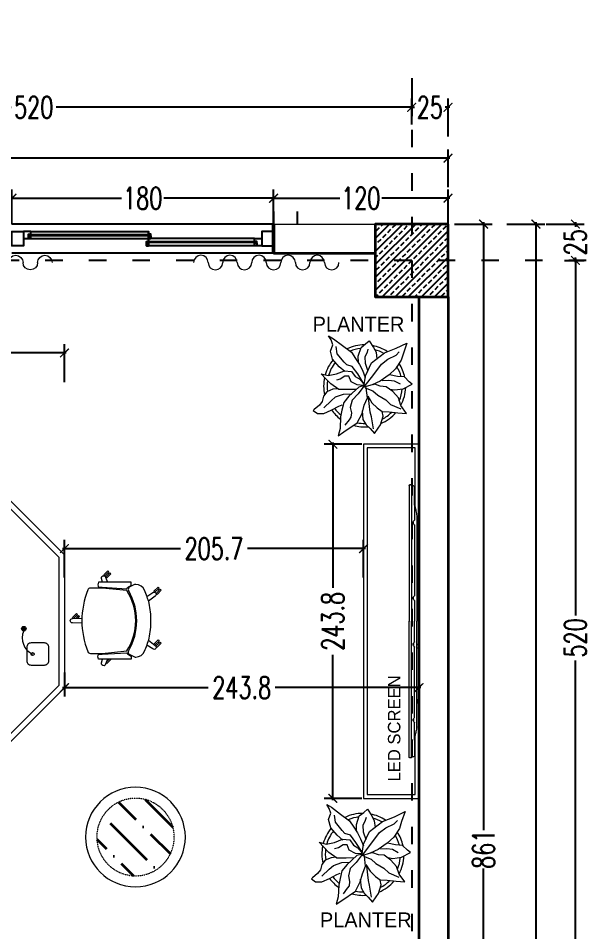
# Model space of a CAD drawing. Header units: centimetres. Extents: x -3207095 to 15275363, y -32656 to 4798027.
# Drawn here: x 693671 to 694064, y 4439271 to 4439900 of the extents above; entities that cross this region are included whole.
import ezdxf

# ---------------------------------------------------------------- set-up
doc = ezdxf.new("R2010")
doc.units = ezdxf.units.CM
for name, pattern in [('ACAD_ISO03W100', [30, 12, -18]), ('DUZ', [500, 500]), ('GESTRICHELT', [0.75, 0.5, -0.25])]:
    doc.linetypes.add(name, pattern=pattern)
doc.layers.get('0').update_dxf_attribs({"color": 1, "linetype": 'DUZ'})
for name, color, linetype in [('AGAC', 116, 'Continuous'), ('DIM', 1, 'DUZ'), ('KOLTAR_F', 145, 'Continuous'), ('PEN', 161, 'Continuous'), ('söve', 26, 'DUZ')]:
    doc.layers.add(name, color=color, linetype=linetype)
for name, color, linetype, lineweight in [('cam', 143, 'Continuous', 20), ('DUV', 220, 'Continuous', 50), ('DUVAR', 7, 'Continuous', 35), ('FE_PERDE', 205, 'Continuous', 15), ('Fix & Furniture', 144, 'Continuous', 13), ('Fix. Furniture', 144, 'Continuous', 9), ('gor25', 142, 'Continuous', 25), ('iç duvar', 7, 'Continuous', 50), ('KOLON_F', 3, 'Continuous', 35), ('Text & Arrow', 11, 'Continuous', 13), ('Wall', 7, 'Continuous', 35)]:
    doc.layers.add(name, color=color, linetype=linetype, lineweight=lineweight)
doc.styles.add('ATT', font='romans.shx')
doc.styles.add('DIM', font='ROMANSTW.SHX', dxfattribs={"width": 0.7})
doc.dimstyles.new('1_100', dxfattribs={"dimtxt": 15, "dimasz": 6, "dimexe": 6, "dimexo": 0, "dimgap": 2, "dimtad": 0, "dimdec": 1, "dimzin": 11, "dimdsep": 46, "dimtxsty": 'DIM', "dimblk": 'ARCHTICK', "dimcen": 3, "dimdle": 1.25, "dimclrt": 2, "dimadec": 0, "dimazin": 0, "dimtfac": 1.25, "dimtdec": 1, "dimtix": 1, "dimtofl": 0, "dimtmove": 1, "dimatfit": 3, "dimldrblk": 'ARCHTICK', "dimfxl": 20, "dimfxlon": 1, "dimtolj": 1, "dimtzin": 0, "dimarcsym": 0})

# ---------------------------------------------------------------- blocks, each defined once
blk = doc.blocks.new('GEN_BLOCK00601')
at = {"linetype": 'Continuous', "ltscale": 50}
for centre, start, end in [((50, 50), 0, 180), ((250, 50), 0, 180), ((450, 50), 0, 180), ((650, 50), 0, 180), ((850, 50), 0, 180), ((150, 50), 180, 0), ((350, 50), 180, 0), ((550, 50), 180, 0), ((750, 50), 180, 0), ((950, 50), 180, 0)]:
    blk.add_arc(centre, 50, start, end, dxfattribs=at)
for tag in ['Sfb', 'FLOOR']:
    blk.add_attdef(tag, (0, 0), '', height=1)
blk = doc.blocks.new('_ArchTick')
at = {"color": 0, "linetype": 'ByBlock', "const_width": 0.15}
blk.add_lwpolyline([(-0.5, -0.5), (0.5, 0.5)], dxfattribs=at)
blk = doc.blocks.new('*D4778')
at = {"layer": 'Defpoints', "color": 0, "linetype": 'Continuous', "lineweight": 5, "transparency": 16777216}
for p in [(693846.93, 4439776.56), (693666.93, 4439758.74), (693846.93, 4439758.74)]:
    blk.add_point(p, dxfattribs=at)
at = {"layer": 'DIM', "color": 0, "linetype": 'Continuous', "lineweight": -2, "transparency": 16777216}
for p, q in [((693666.93, 4439758.74), (693666.93, 4439782.56)), ((693846.93, 4439758.74), (693846.93, 4439782.56)), ((693665.68, 4439776.56), (693742.43, 4439776.56)), ((693848.18, 4439776.56), (693771.43, 4439776.56))]:
    blk.add_line(p, q, dxfattribs=at)
at = {"layer": 'DIM', "color": 0, "linetype": 'Continuous', "lineweight": -2, "transparency": 16777216, "xscale": 6, "yscale": 6, "zscale": 6, "rotation": 180}
blk.add_blockref('_ArchTick', (693666.93, 4439776.56), dxfattribs=at)
at = {"layer": 'DIM', "color": 0, "linetype": 'Continuous', "lineweight": -2, "transparency": 16777216, "xscale": 6, "yscale": 6, "zscale": 6}
blk.add_blockref('_ArchTick', (693846.93, 4439776.56), dxfattribs=at)
at = {"layer": 'DIM', "color": 2, "linetype": 'Continuous', "lineweight": 5, "transparency": 16777216, "insert": (693756.93, 4439776.56), "char_height": 15, "attachment_point": 5, "style": 'DIM'}
blk.add_mtext('\\A1;180', dxfattribs=at)
blk = doc.blocks.new('*D4779')
at = {"layer": 'Defpoints', "color": 0, "linetype": 'Continuous', "lineweight": 5, "transparency": 16777216}
for p in [(693966.93, 4439776.56), (693846.93, 4439758.74), (693966.93, 4439758.74)]:
    blk.add_point(p, dxfattribs=at)
at = {"layer": 'DIM', "color": 0, "linetype": 'Continuous', "lineweight": -2, "transparency": 16777216}
for p, q in [((693846.93, 4439758.74), (693846.93, 4439782.56)), ((693966.93, 4439758.74), (693966.93, 4439782.56)), ((693845.68, 4439776.56), (693892.43, 4439776.56)), ((693968.18, 4439776.56), (693921.43, 4439776.56))]:
    blk.add_line(p, q, dxfattribs=at)
at = {"layer": 'DIM', "color": 0, "linetype": 'Continuous', "lineweight": -2, "transparency": 16777216, "xscale": 6, "yscale": 6, "zscale": 6, "rotation": 180}
blk.add_blockref('_ArchTick', (693846.93, 4439776.56), dxfattribs=at)
at = {"layer": 'DIM', "color": 0, "linetype": 'Continuous', "lineweight": -2, "transparency": 16777216, "xscale": 6, "yscale": 6, "zscale": 6}
blk.add_blockref('_ArchTick', (693966.93, 4439776.56), dxfattribs=at)
at = {"layer": 'DIM', "color": 2, "linetype": 'Continuous', "lineweight": 5, "transparency": 16777216, "insert": (693906.93, 4439776.56), "char_height": 15, "attachment_point": 5, "style": 'DIM'}
blk.add_mtext('\\A1;120', dxfattribs=at)
blk = doc.blocks.new('*D4788')
at = {"layer": 'Defpoints', "color": 0, "linetype": 'Continuous', "lineweight": 5, "transparency": 16777216}
for p in [(693941.93, 4439900.46), (693941.93, 4439839.14), (693421.93, 4439827.32)]:
    blk.add_point(p, dxfattribs=at)
at = {"layer": 'DIM', "color": 0, "linetype": 'Continuous', "lineweight": -2, "transparency": 16777216}
for p, q in [((693941.93, 4439859.14), (693941.93, 4439833.14)), ((693421.93, 4439827.32), (693421.93, 4439845.14)), ((693420.68, 4439839.14), (693666.43, 4439839.14)), ((693943.18, 4439839.14), (693697.43, 4439839.14))]:
    blk.add_line(p, q, dxfattribs=at)
at = {"layer": 'DIM', "color": 0, "linetype": 'Continuous', "lineweight": -2, "transparency": 16777216, "xscale": 6, "yscale": 6, "zscale": 6, "rotation": 180}
blk.add_blockref('_ArchTick', (693421.93, 4439839.14), dxfattribs=at)
at = {"layer": 'DIM', "color": 0, "linetype": 'Continuous', "lineweight": -2, "transparency": 16777216, "xscale": 6, "yscale": 6, "zscale": 6}
blk.add_blockref('_ArchTick', (693941.93, 4439839.14), dxfattribs=at)
at = {"layer": 'DIM', "color": 2, "linetype": 'Continuous', "lineweight": 5, "transparency": 16777216, "insert": (693681.93, 4439839.14), "char_height": 15, "attachment_point": 5, "style": 'DIM'}
blk.add_mtext('\\A1;520', dxfattribs=at)
blk = doc.blocks.new('*D4790')
at = {"layer": 'Defpoints', "color": 0, "linetype": 'Continuous', "lineweight": 5, "transparency": 16777216}
for p in [(693966.93, 4439839.14), (693941.93, 4439827.32), (693966.93, 4439782.56)]:
    blk.add_point(p, dxfattribs=at)
at = {"layer": 'DIM', "color": 0, "linetype": 'Continuous', "lineweight": -2, "transparency": 16777216}
for p, q in [((693941.93, 4439827.32), (693941.93, 4439845.14)), ((693966.93, 4439819.14), (693966.93, 4439845.14)), ((693940.68, 4439839.14), (693943.93, 4439839.14)), ((693968.18, 4439839.14), (693964.93, 4439839.14))]:
    blk.add_line(p, q, dxfattribs=at)
at = {"layer": 'DIM', "color": 0, "linetype": 'Continuous', "lineweight": -2, "transparency": 16777216, "xscale": 6, "yscale": 6, "zscale": 6, "rotation": 180}
blk.add_blockref('_ArchTick', (693941.93, 4439839.14), dxfattribs=at)
at = {"layer": 'DIM', "color": 0, "linetype": 'Continuous', "lineweight": -2, "transparency": 16777216, "xscale": 6, "yscale": 6, "zscale": 6}
blk.add_blockref('_ArchTick', (693966.93, 4439839.14), dxfattribs=at)
at = {"layer": 'DIM', "color": 2, "linetype": 'Continuous', "lineweight": 5, "transparency": 16777216, "insert": (693954.43, 4439839.14), "char_height": 15, "attachment_point": 5, "style": 'DIM'}
blk.add_mtext('\\A1;25', dxfattribs=at)
blk = doc.blocks.new('*D4791')
at = {"layer": 'Defpoints', "color": 0, "linetype": 'Continuous', "lineweight": 5, "transparency": 16777216}
for p in [(690216.93, 4439804.16), (690216.93, 4439782.56), (693966.93, 4439782.56)]:
    blk.add_point(p, dxfattribs=at)
at = {"layer": 'DIM', "color": 0, "linetype": 'Continuous', "lineweight": -2, "transparency": 16777216}
for p, q in [((690216.93, 4439784.16), (690216.93, 4439810.16)), ((693966.93, 4439784.16), (693966.93, 4439810.16)), ((690215.68, 4439804.16), (692071.43, 4439804.16)), ((693968.18, 4439804.16), (692112.43, 4439804.16))]:
    blk.add_line(p, q, dxfattribs=at)
at = {"layer": 'DIM', "color": 0, "linetype": 'Continuous', "lineweight": -2, "transparency": 16777216, "xscale": 6, "yscale": 6, "zscale": 6, "rotation": 180}
blk.add_blockref('_ArchTick', (690216.93, 4439804.16), dxfattribs=at)
at = {"layer": 'DIM', "color": 0, "linetype": 'Continuous', "lineweight": -2, "transparency": 16777216, "xscale": 6, "yscale": 6, "zscale": 6}
blk.add_blockref('_ArchTick', (693966.93, 4439804.16), dxfattribs=at)
at = {"layer": 'DIM', "color": 2, "linetype": 'Continuous', "lineweight": 5, "transparency": 16777216, "insert": (692091.93, 4439804.16), "char_height": 15, "attachment_point": 5, "style": 'DIM'}
blk.add_mtext('\\A1;3750', dxfattribs=at)
blk = doc.blocks.new('*D4856')
at = {"layer": 'Defpoints', "color": 0, "linetype": 'Continuous', "lineweight": 5, "transparency": 16777216}
for p in [(693966.93, 4439758.74), (693991.38, 4439758.74), (693966.93, 4438897.76)]:
    blk.add_point(p, dxfattribs=at)
at = {"layer": 'DIM', "color": 0, "linetype": 'Continuous', "lineweight": -2, "transparency": 16777216}
for p, q in [((693971.38, 4439758.74), (693997.38, 4439758.74)), ((693991.38, 4439759.99), (693991.38, 4439341.5)), ((693991.38, 4438896.51), (693991.38, 4439315)), ((693971.38, 4438897.76), (693997.38, 4438897.76))]:
    blk.add_line(p, q, dxfattribs=at)
at = {"layer": 'DIM', "color": 0, "linetype": 'Continuous', "lineweight": -2, "transparency": 16777216, "xscale": 6, "yscale": 6, "zscale": 6}
for p, rotation in [((693991.38, 4439758.74), 90), ((693991.38, 4438897.76), 270)]:
    blk.add_blockref('_ArchTick', p, dxfattribs=dict(at, rotation=rotation))
at = {"layer": 'DIM', "color": 2, "linetype": 'Continuous', "lineweight": 5, "transparency": 16777216, "insert": (693991.38, 4439328.25), "char_height": 15, "attachment_point": 5, "rotation": 90, "style": 'DIM'}
blk.add_mtext('\\A1;861', dxfattribs=at)
blk = doc.blocks.new('*D4857')
at = {"layer": 'Defpoints', "color": 0, "linetype": 'Continuous', "lineweight": 5, "transparency": 16777216}
for p in [(694046.95, 4439733.74), (694046.95, 4439213.74), (694054.55, 4439213.74)]:
    blk.add_point(p, dxfattribs=at)
at = {"layer": 'DIM', "color": 0, "linetype": 'Continuous', "lineweight": -2, "transparency": 16777216}
for p, q in [((694046.95, 4439733.74), (694060.55, 4439733.74)), ((694054.55, 4439734.99), (694054.55, 4439489.24)), ((694054.55, 4439212.49), (694054.55, 4439458.24)), ((694046.95, 4439213.74), (694060.55, 4439213.74))]:
    blk.add_line(p, q, dxfattribs=at)
at = {"layer": 'DIM', "color": 0, "linetype": 'Continuous', "lineweight": -2, "transparency": 16777216, "xscale": 6, "yscale": 6, "zscale": 6}
for p, rotation in [((694054.55, 4439733.74), 90), ((694054.55, 4439213.74), 270)]:
    blk.add_blockref('_ArchTick', p, dxfattribs=dict(at, rotation=rotation))
at = {"layer": 'DIM', "color": 2, "linetype": 'Continuous', "lineweight": 5, "transparency": 16777216, "insert": (694054.55, 4439473.74), "char_height": 15, "attachment_point": 5, "rotation": 90, "style": 'DIM'}
blk.add_mtext('\\A1;520', dxfattribs=at)
blk = doc.blocks.new('*D4731')
at = {"layer": 'Defpoints', "color": 0, "linetype": 'Continuous', "lineweight": 5, "transparency": 16777216}
for p in [(693997.38, 4439758.74), (694054.55, 4439758.74), (694046.95, 4439733.74)]:
    blk.add_point(p, dxfattribs=at)
at = {"layer": 'DIM', "color": 0, "linetype": 'Continuous', "lineweight": -2, "transparency": 16777216}
for p, q in [((694034.55, 4439758.74), (694060.55, 4439758.74)), ((694054.55, 4439759.99), (694054.55, 4439756.74)), ((694046.95, 4439733.74), (694060.55, 4439733.74)), ((694054.55, 4439732.49), (694054.55, 4439735.74))]:
    blk.add_line(p, q, dxfattribs=at)
at = {"layer": 'DIM', "color": 0, "linetype": 'Continuous', "lineweight": -2, "transparency": 16777216, "xscale": 6, "yscale": 6, "zscale": 6}
for p, rotation in [((694054.55, 4439758.74), 90), ((694054.55, 4439733.74), 270)]:
    blk.add_blockref('_ArchTick', p, dxfattribs=dict(at, rotation=rotation))
at = {"layer": 'DIM', "color": 2, "linetype": 'Continuous', "lineweight": 5, "transparency": 16777216, "insert": (694054.55, 4439746.24), "char_height": 15, "attachment_point": 5, "rotation": 90, "style": 'DIM'}
blk.add_mtext('\\A1;25', dxfattribs=at)
blk = doc.blocks.new('*D4737')
at = {"layer": 'Defpoints', "color": 0, "linetype": 'Continuous', "lineweight": 5, "transparency": 16777216}
for p in [(693997.56, 4439758.74), (694027.41, 4439758.74), (693997.56, 4436818.74)]:
    blk.add_point(p, dxfattribs=at)
at = {"layer": 'DIM', "color": 0, "linetype": 'Continuous', "lineweight": -2, "transparency": 16777216}
for p, q in [((694007.41, 4439758.74), (694033.41, 4439758.74)), ((694027.41, 4439759.99), (694027.41, 4438309.24)), ((694027.41, 4436817.49), (694027.41, 4438268.24)), ((694007.41, 4436818.74), (694033.41, 4436818.74))]:
    blk.add_line(p, q, dxfattribs=at)
at = {"layer": 'DIM', "color": 0, "linetype": 'Continuous', "lineweight": -2, "transparency": 16777216, "xscale": 6, "yscale": 6, "zscale": 6}
for p, rotation in [((694027.41, 4439758.74), 90), ((694027.41, 4436818.74), 270)]:
    blk.add_blockref('_ArchTick', p, dxfattribs=dict(at, rotation=rotation))
at = {"layer": 'DIM', "color": 2, "linetype": 'Continuous', "lineweight": 5, "transparency": 16777216, "insert": (694027.41, 4438288.74), "char_height": 15, "attachment_point": 5, "rotation": 90, "style": 'DIM'}
blk.add_mtext('\\A1;2940', dxfattribs=at)
blk = doc.blocks.new('Office CHair')
for p, q in [((7.47, 3.75), (7.74, 3.47)), ((-4.15, -4.72), (-3.87, -4.99)), ((19.29, -4.93), (19.36, -4.99)), ((0.31, -18.33), (0.59, -18.6)), ((14.64, -18.32), (14.92, -18.6))]:
    blk.add_line(p, q)
for points in [[(9.53, 2.3), (9.45, 4.86, 1), (8.27, 4.86), (8.18, 2.3, -0.488714)], [(-1.57, -3.3), (-2.57, -3.01, 1), (-2.93, -4.13), (-1.57, -4.62, -0.488714)], [(19.29, -4.62), (20.65, -4.13, 1), (20.28, -3.01), (19.29, -3.3, -0.488714)], [(2.26, -15.31), (1.21, -16.87, 1), (2.16, -17.56), (3.57, -15.75, -0.488714)], [(14.14, -15.75), (15.55, -17.56, 1), (16.51, -16.87), (15.46, -15.31, -0.488714)]]:
    blk.add_lwpolyline(points, format="xyb")
for points in [[(8.26, 4.63), (8.02, 4.86), (6.91, 3.75)], [(6.91, 3.75), (7.19, 3.47), (8.26, 4.54)], [(7.74, 2.91), (7.47, 3.19), (8.24, 3.96)], [(8.22, 3.39), (7.74, 2.91)], [(19.29, -5.06), (19.98, -4.38)], [(20.3, -4.26), (20.47, -4.44), (19.36, -5.55)], [(19.36, -5.55), (19.29, -5.48)]]:
    blk.add_lwpolyline(points)
for points in [[(0.68, -9.88), (0, -3.21), (0, 0, -0.30894), (0.5, 0.73, -0.188301), (17.22, 0.73, -0.30894), (17.72, 0), (17.72, -3.21), (17.03, -9.88, -0.291999)], [(-1.57, -11.08), (-1.57, -4), (-1.57, -2.22, -0.285714), (-0.2, -2.22), (-0.2, -3.21), (0.18, -9.85, 0.220172), (-0.32, -10.27), (-0.71, -11.08)], [(19.29, -11.08), (19.29, -4), (19.29, -2.22, 0.285714), (17.91, -2.22), (17.91, -3.21), (17.53, -9.85, -0.220172), (18.04, -10.27), (18.42, -11.08)], [(-0.93, -11.96), (-0.32, -10.67, -0.398658), (0.68, -10.27, 0.131636), (8.86, -12.46, 0.131636), (17.03, -10.27, -0.398658), (18.04, -10.67), (18.65, -11.96, -0.121111), (18.73, -12.33, -0.297131), (17.11, -14.63, -0.043299), (13.58, -15.91, -0.055781), (8.86, -16.4, -0.055781), (4.13, -15.91, -0.043299), (0.61, -14.63, -0.297131), (-1.01, -12.33, -0.121111)]]:
    blk.add_lwpolyline(points, format="xyb", close=True)
for points in [[(-4.7, -4.72), (-4.43, -4.99), (-3.31, -3.88), (-3.59, -3.6)], [(-3.87, -5.55), (-4.15, -5.27), (-3.03, -4.16), (-2.76, -4.44)], [(-0.24, -18.33), (0.04, -18.6), (1.15, -17.49), (0.87, -17.21)], [(14.08, -18.32), (14.36, -18.6), (15.47, -17.49), (15.19, -17.21)], [(0.59, -19.16), (0.31, -18.88), (1.43, -17.77), (1.71, -18.05)], [(14.92, -19.16), (14.64, -18.88), (15.75, -17.76), (16.03, -18.04)]]:
    blk.add_lwpolyline(points, close=True)
blk = doc.blocks.new('rtjhrtjrfj')
at = {"layer": 'Fix. Furniture'}
h = blk.add_hatch(color=256, dxfattribs=at)
edge = h.paths.add_edge_path()
edge.add_arc((4243.48, 2296.97), 0.616, 0, 360)
blk.add_lwpolyline([(4234.8, 2290.21), (4238.4, 2290.21, 0.414214), (4239.6, 2291.41), (4239.6, 2295.01, 0.414214), (4238.4, 2296.21), (4234.8, 2296.21, 0.414214), (4233.6, 2295.01), (4233.6, 2291.41, 0.414214)], format="xyb", close=True, dxfattribs=at)
for centre, radius in [((4243.48, 2296.97), 0.616), ((4236.57, 2294.6), 0.404)]:
    blk.add_circle(centre, radius, dxfattribs=at)
blk.add_arc((4240.96, 2292.57), 4.84, 66.8722, 155.2274, dxfattribs=at)
blk = doc.blocks.new('drhdfhjfgj')
at = {"layer": 'Fix. Furniture'}
for p, q in [((3969.53, 1919.36), (3969.53, 1918.81)), ((3974.08, 1919.57), (3969.74, 1919.57)), ((3974.08, 1919.57), (3978.78, 1919.57)), ((3977.68, 1920.19), (4006.27, 1920.19)), ((3979.82, 1919.32), (3979.19, 1919.32)), ((3979.5, 1919.23), (3979.42, 1919.23)), ((3979.5, 1919.23), (3979.58, 1919.23)), ((3980.22, 1919.57), (3999.27, 1919.57)), ((3995.93, 1920.57), (3985.96, 1920.57)), ((3995.83, 1920.65), (3995.83, 1920.65)), ((3995.85, 1920.57), (3995.83, 1920.65)), ((3998.89, 1920.57), (3995.93, 1920.57)), ((3999.11, 1920.19), (3999.11, 1920.29)), ((4000.3, 1919.32), (3999.67, 1919.32)), ((3999.99, 1919.23), (3999.91, 1919.23)), ((4000.17, 1920.75), (3999.93, 1920.34)), ((3999.93, 1920.34), (3999.93, 1920.19)), ((3999.99, 1919.23), (4000.07, 1919.23)), ((4006.27, 1920.8), (4000.3, 1920.8)), ((4000.71, 1919.57), (4006.27, 1919.57)), ((4006.27, 1920.8), (4012.24, 1920.8)), ((4034.86, 1920.19), (4006.27, 1920.19)), ((4011.83, 1919.57), (4006.27, 1919.57)), ((4012.23, 1919.32), (4012.86, 1919.32)), ((4012.37, 1920.75), (4012.61, 1920.34)), ((4012.55, 1919.23), (4012.47, 1919.23)), ((4012.55, 1919.23), (4012.63, 1919.23)), ((4012.61, 1920.34), (4012.61, 1920.19)), ((4032.31, 1919.57), (4013.27, 1919.57)), ((4013.42, 1920.19), (4013.42, 1920.29)), ((4013.64, 1920.57), (4016.6, 1920.57)), ((4016.6, 1920.57), (4026.57, 1920.57)), ((4016.68, 1920.57), (4016.71, 1920.65)), ((4016.71, 1920.65), (4016.71, 1920.65)), ((4032.72, 1919.32), (4033.35, 1919.32)), ((4033.04, 1919.23), (4032.95, 1919.23)), ((4033.04, 1919.23), (4033.12, 1919.23)), ((4038.46, 1919.57), (4033.76, 1919.57)), ((4038.46, 1919.57), (4042.79, 1919.57)), ((4043, 1919.36), (4043, 1918.81)), ((3969.53, 1918.81), (3969.27, 1918.81)), ((3969.27, 1918.81), (3969.27, 1918.32)), ((3969.48, 1918.11), (4006.3, 1918.11)), ((3969.53, 1918.81), (4006.27, 1918.81)), ((4043.06, 1918.11), (4006.24, 1918.11)), ((4043, 1918.81), (4006.27, 1918.81)), ((4043, 1918.81), (4043.27, 1918.81)), ((4043.27, 1918.81), (4043.27, 1918.32))]:
    blk.add_line(p, q, dxfattribs=at)
for centre, radius, start, end in [((3969.74, 1919.36), 0.211, 90, 180), ((3973.7, 1926.44), 6.89, 273.133, 283.1533), ((3996.89, 1827.22), 95.01, 102.4805, 103.1533), ((3978.6, 1909.85), 10.38, 95.1102, 102.4805), ((3978.76, 1919.22), 0.349, 61.654, 87.3071), ((3978.54, 1918.81), 0.818, 42.0514, 61.654), ((3979.42, 1919.6), 0.367, 222.0514, 270), ((3979.58, 1919.6), 0.367, 270, 317.9486), ((3980.46, 1918.81), 0.818, 118.346, 137.9486), ((3980.24, 1919.22), 0.349, 92.6929, 118.346), ((3985.96, 1915.34), 5.23, 90, 111.9006), ((3998.83, 1920.29), 0.286, 0.1744, 76.175), ((3999.25, 1919.22), 0.349, 61.654, 87.3071), ((3999.03, 1918.81), 0.818, 42.0514, 61.654), ((3999.91, 1919.6), 0.367, 222.0514, 270), ((4000.07, 1919.6), 0.367, 270, 317.9486), ((4000.3, 1920.62), 0.179, 90, 135.3917), ((4000.95, 1918.81), 0.818, 118.346, 137.9486), ((4000.73, 1919.22), 0.349, 92.6929, 118.346), ((4011.81, 1919.22), 0.349, 61.654, 87.3071), ((4011.59, 1918.81), 0.818, 42.0514, 61.654), ((4012.47, 1919.6), 0.367, 222.0514, 270), ((4012.24, 1920.62), 0.179, 44.6083, 90), ((4012.63, 1919.6), 0.367, 270, 317.9486), ((4013.51, 1918.81), 0.818, 118.346, 137.9486), ((4013.29, 1919.22), 0.349, 92.6929, 118.346), ((4013.71, 1920.29), 0.286, 103.825, 179.8256), ((4026.57, 1915.34), 5.23, 68.0994, 90), ((4032.3, 1919.22), 0.349, 61.654, 87.3071), ((4032.07, 1918.81), 0.818, 42.0514, 61.654), ((4032.95, 1919.6), 0.367, 222.0514, 270), ((4033.12, 1919.6), 0.367, 270, 317.9486), ((4034, 1918.81), 0.818, 118.346, 137.9486), ((4033.77, 1919.22), 0.349, 92.6929, 118.346), ((4033.93, 1909.85), 10.38, 77.5195, 84.8898), ((4015.65, 1827.22), 95.01, 76.8467, 77.5195), ((4038.83, 1926.44), 6.89, 256.8467, 266.867), ((4042.79, 1919.36), 0.211, 0, 90), ((3969.48, 1918.32), 0.211, 180, 270), ((4043.06, 1918.32), 0.211, 270, 0)]:
    blk.add_arc(centre, radius, start, end, dxfattribs=at)
blk = doc.blocks.new('12PPLT12')
at = {"color": 0, "linetype": 'ByBlock'}
for p, q in [((-0.05, 0.632), (-0.034, 0.694)), ((-0.034, 0.694), (-0.032, 0.751)), ((-0.032, 0.751), (-0.002, 0.689)), ((-0.002, 0.689), (0.044, 0.559)), ((-0.148, 0.486), (-0.116, 0.583)), ((-0.116, 0.583), (-0.05, 0.632)), ((-0.064, 0.51), (-0.026, 0.591)), ((0.044, 0.559), (0.09, 0.432)), ((-0.132, 0.367), (-0.148, 0.486)), ((-0.05, 0.38), (-0.064, 0.51)), ((-0.349, 0.334), (-0.362, 0.415)), ((-0.362, 0.415), (-0.303, 0.35)), ((-0.303, 0.35), (-0.208, 0.312)), ((-0.108, 0.279), (-0.132, 0.367)), ((-0.043, 0.334), (-0.05, 0.38)), ((0.09, 0.432), (0.09, 0.339)), ((0.09, 0.339), (0.09, 0.253)), ((0.093, 0.282), (0.134, 0.347)), ((0.134, 0.347), (0.22, 0.415)), ((0.22, 0.415), (0.291, 0.421)), ((0.28, 0.353), (0.25, 0.328)), ((0.291, 0.421), (0.35, 0.429)), ((0.35, 0.429), (0.348, 0.331)), ((-0.332, 0.247), (-0.349, 0.334)), ((-0.289, 0.136), (-0.332, 0.247)), ((-0.205, 0.231), (-0.251, 0.247)), ((-0.208, 0.312), (-0.105, 0.29)), ((-0.137, 0.231), (-0.205, 0.231)), ((-0.097, 0.204), (-0.137, 0.231)), ((-0.105, 0.29), (-0.037, 0.236)), ((0.003, 0.279), (-0.043, 0.334)), ((-0.037, 0.236), (-0.034, 0.158)), ((0.009, 0.169), (0.003, 0.279)), ((0.09, 0.253), (0.082, 0.174)), ((0.155, 0.228), (0.131, 0.13)), ((0.193, 0.293), (0.155, 0.228)), ((0.25, 0.328), (0.193, 0.293)), ((0.342, 0.266), (0.304, 0.19)), ((0.348, 0.331), (0.342, 0.266)), ((-0.536, 0.125), (-0.59, 0.109)), ((-0.487, 0.171), (-0.536, 0.125)), ((-0.425, 0.193), (-0.487, 0.171)), ((-0.346, 0.179), (-0.425, 0.193)), ((-0.292, 0.149), (-0.346, 0.179)), ((-0.194, 0.074), (-0.289, 0.136)), ((-0.11, 0.133), (-0.097, 0.204)), ((-0.069, 0.06), (-0.11, 0.133)), ((-0.034, 0.158), (-0.007, 0.101)), ((0.006, 0.027), (0.009, 0.169)), ((0.082, 0.174), (0.061, 0.082)), ((0.074, 0.098), (0.223, 0.188)), ((0.223, 0.188), (0.421, 0.204)), ((0.315, 0.109), (0.413, 0.117)), ((0.413, 0.117), (0.524, 0.101)), ((0.421, 0.204), (0.573, 0.171)), ((0.524, 0.101), (0.578, 0.114)), ((0.573, 0.171), (0.716, 0.152)), ((0.716, 0.152), (0.613, 0.074)), ((-0.671, 0.098), (-0.687, 0.095)), ((-0.687, 0.095), (-0.666, 0.036)), ((-0.59, 0.109), (-0.671, 0.098)), ((-0.666, 0.036), (-0.601, -0.005)), ((-0.563, 0.052), (-0.441, 0.074)), ((-0.441, 0.074), (-0.373, 0.084)), ((-0.373, 0.084), (-0.27, 0.057)), ((-0.229, 0.003), (-0.324, -0.027)), ((-0.27, 0.057), (-0.186, 0.006)), ((-0.069, 0.027), (-0.229, 0.003)), ((-0.108, 0.019), (-0.194, 0.074)), ((-0.01, 0.003), (-0.121, -0.038)), ((-0.01, 0.014), (-0.069, 0.06)), ((-0.002, 0.006), (-0.069, 0.027)), ((-0.018, -0.008), (0.074, 0.098)), ((-0.01, -0.005), (0.169, 0.055)), ((0.003, 0.017), (-0.01, 0.014)), ((0.003, -0.029), (-0.01, 0.003)), ((-0.007, 0.101), (0.003, 0.017)), ((0.169, 0.055), (0.315, 0.109)), ((0.545, 0.017), (0.429, -0.032)), ((0.613, 0.074), (0.545, 0.017)), ((-0.601, -0.005), (-0.503, -0.021)), ((-0.503, -0.021), (-0.4, -0.032)), ((-0.395, -0.094), (-0.452, -0.152)), ((-0.4, -0.032), (-0.357, -0.04)), ((-0.324, -0.027), (-0.395, -0.094)), ((-0.224, -0.059), (-0.292, -0.122)), ((-0.121, -0.038), (-0.224, -0.059)), ((-0.053, -0.14), (0.003, -0.029)), ((0.082, -0.038), (-0.018, -0.008)), ((-0.007, -0.024), (0.05, -0.105)), ((0.05, -0.105), (0.071, -0.181)), ((0.188, -0.054), (0.082, -0.038)), ((0.112, -0.051), (0.09, -0.043)), ((0.155, -0.108), (0.112, -0.051)), ((0.212, -0.152), (0.155, -0.108)), ((0.323, -0.051), (0.188, -0.054)), ((0.215, -0.062), (0.282, -0.103)), ((0.282, -0.103), (0.334, -0.146)), ((0.429, -0.032), (0.323, -0.051)), ((0.396, -0.124), (0.326, -0.054)), ((-0.452, -0.152), (-0.536, -0.268)), ((-0.316, -0.187), (-0.352, -0.227)), ((-0.292, -0.122), (-0.316, -0.187)), ((-0.213, -0.263), (-0.135, -0.195)), ((-0.135, -0.195), (-0.053, -0.14)), ((-0.119, -0.304), (-0.04, -0.148)), ((-0.037, -0.122), (-0.04, -0.219)), ((-0.04, -0.219), (-0.021, -0.308)), ((0.071, -0.181), (0.12, -0.282)), ((0.247, -0.246), (0.212, -0.152)), ((0.234, -0.2), (0.277, -0.241)), ((0.334, -0.146), (0.372, -0.217)), ((0.464, -0.176), (0.396, -0.124)), ((0.48, -0.257), (0.464, -0.176)), ((-0.536, -0.268), (-0.606, -0.328)), ((-0.606, -0.328), (-0.522, -0.328)), ((-0.522, -0.328), (-0.324, -0.325)), ((-0.387, -0.241), (-0.465, -0.268)), ((-0.352, -0.227), (-0.387, -0.241)), ((-0.324, -0.325), (-0.213, -0.263)), ((-0.244, -0.33), (-0.247, -0.406)), ((-0.193, -0.236), (-0.244, -0.33)), ((-0.139, -0.358), (-0.119, -0.304)), ((-0.021, -0.308), (0.006, -0.376)), ((0.12, -0.282), (0.139, -0.363)), ((0.261, -0.349), (0.247, -0.246)), ((0.277, -0.241), (0.372, -0.287)), ((0.372, -0.287), (0.494, -0.301)), ((0.494, -0.301), (0.48, -0.257)), ((-0.247, -0.406), (-0.233, -0.471)), ((-0.199, -0.494), (-0.139, -0.358)), ((-0.102, -0.503), (-0.017, -0.432)), ((-0.017, -0.432), (0.003, -0.378)), ((0.006, -0.376), (0.074, -0.428)), ((0.074, -0.428), (0.158, -0.496)), ((0.139, -0.363), (0.212, -0.474)), ((0.236, -0.444), (0.261, -0.349)), ((0.242, -0.561), (0.236, -0.444)), ((-0.233, -0.471), (-0.222, -0.551)), ((-0.222, -0.551), (-0.148, -0.522)), ((-0.148, -0.522), (-0.102, -0.503)), ((0.158, -0.496), (0.242, -0.561))]:
    blk.add_line(p, q, dxfattribs=at)
for radius, start, end in [(0.5, 107.123, 130.9816), (0.5, 56.9563, 82.295), (0.458, 62.6899, 79.5345), (0.5, 134.8021, 159.1804), (0.458, 107.9864, 130.5771), (0.5, 22.9768, 45.8473), (0.458, 138.4756, 155.3347), (0.458, 26.2761, 41.1349), (0.5, 182.503, 200.4563), (0.458, 183.2699, 197.4002), (0.458, 340.6559, 357.5057), (0.5, 338.5862, 359.7442), (0.5, 220.6606, 241.3393), (0.458, 225.0835, 237.5023), (0.5, 298.3455, 324.4541), (0.458, 303.3868, 322.0756), (0.5, 259.7038, 286.1281), (0.458, 264.1886, 282.4028)]:
    blk.add_arc((0, 0), radius, start, end, dxfattribs=at)
at = {"color": 0, "linetype": 'ByBlock', "style": 'ATT'}
for tag, p, flags in [('ITEM', (-1, -3.25), 3), ('ROOM_NUMBER', (-1, -4.583), 1)]:
    blk.add_attdef(tag, p, '', height=1, dxfattribs=dict(at, flags=flags))
blk = doc.blocks.new('fhdfghfgh')
at = {"layer": 'Fix. Furniture', "ltscale": 0.02}
blk.add_circle((7534.74, -570.99), 9, dxfattribs=at)
at = {"layer": 'Fix. Furniture', "linetype": 'GESTRICHELT', "ltscale": 0.02}
blk.add_circle((7534.74, -570.99), 7, dxfattribs=at)
blk = doc.blocks.new('xchh')
at = {"layer": 'Wall', "ltscale": 0.02}
h = blk.add_hatch(dxfattribs=at)
h.set_pattern_fill('ANSI36', color=9, scale=33.333333, angle=180)
h.set_pattern_definition([(225, (67590.6048, 2844.793), (-2.2097087, -8.1022652), [10.4166667, -2.0833333, 0, -2.0833333])])
h.paths.add_polyline_path([(39562.87, 125.07, 1), (39547.31, 125.07, 1)])
at = {"layer": 'Wall', "xscale": 1.111111111111111, "yscale": 1.111111111111111, "zscale": 1.111111111111111, "rotation": 180}
blk.add_blockref('fhdfghfgh', (47927.02, -509.36), dxfattribs=at)
blk = doc.blocks.new('*D5943')
at = {"layer": 'Defpoints', "color": 0, "linetype": 'Continuous', "lineweight": 5, "transparency": 16777216}
for p in [(693703.09, 4439535.26), (693703.09, 4439503.19), (693908.83, 4439503.19)]:
    blk.add_point(p, dxfattribs=at)
at = {"layer": 'DIM', "color": 0, "linetype": 'Continuous', "lineweight": -2, "transparency": 16777216}
for p, q in [((693703.09, 4439515.26), (693703.09, 4439541.26)), ((693908.83, 4439515.26), (693908.83, 4439541.26)), ((693701.84, 4439535.26), (693782.96, 4439535.26)), ((693910.08, 4439535.26), (693828.96, 4439535.26))]:
    blk.add_line(p, q, dxfattribs=at)
at = {"layer": 'DIM', "color": 0, "linetype": 'Continuous', "lineweight": -2, "transparency": 16777216, "xscale": 6, "yscale": 6, "zscale": 6, "rotation": 180}
blk.add_blockref('_ArchTick', (693703.09, 4439535.26), dxfattribs=at)
at = {"layer": 'DIM', "color": 0, "linetype": 'Continuous', "lineweight": -2, "transparency": 16777216, "xscale": 6, "yscale": 6, "zscale": 6}
blk.add_blockref('_ArchTick', (693908.83, 4439535.26), dxfattribs=at)
at = {"layer": 'DIM', "color": 2, "linetype": 'Continuous', "lineweight": 5, "transparency": 16777216, "insert": (693805.96, 4439535.26), "char_height": 15, "attachment_point": 5, "style": 'DIM'}
blk.add_mtext('\\A1;205.7', dxfattribs=at)
blk = doc.blocks.new('*D5944')
at = {"layer": 'Defpoints', "color": 0, "linetype": 'Continuous', "lineweight": 5, "transparency": 16777216}
for p in [(693703.09, 4439449.87), (693946.93, 4439449.87), (693946.93, 4439439.53)]:
    blk.add_point(p, dxfattribs=at)
at = {"layer": 'DIM', "color": 0, "linetype": 'Continuous', "lineweight": -2, "transparency": 16777216}
for p, q in [((693703.09, 4439449.87), (693703.09, 4439433.53)), ((693946.93, 4439449.87), (693946.93, 4439433.53)), ((693701.84, 4439439.53), (693802.01, 4439439.53)), ((693948.18, 4439439.53), (693848.01, 4439439.53))]:
    blk.add_line(p, q, dxfattribs=at)
at = {"layer": 'DIM', "color": 0, "linetype": 'Continuous', "lineweight": -2, "transparency": 16777216, "xscale": 6, "yscale": 6, "zscale": 6, "rotation": 180}
blk.add_blockref('_ArchTick', (693703.09, 4439439.53), dxfattribs=at)
at = {"layer": 'DIM', "color": 0, "linetype": 'Continuous', "lineweight": -2, "transparency": 16777216, "xscale": 6, "yscale": 6, "zscale": 6}
blk.add_blockref('_ArchTick', (693946.93, 4439439.53), dxfattribs=at)
at = {"layer": 'DIM', "color": 2, "linetype": 'Continuous', "lineweight": 5, "transparency": 16777216, "insert": (693825.01, 4439439.53), "char_height": 15, "attachment_point": 5, "style": 'DIM'}
blk.add_mtext('\\A1;243.8', dxfattribs=at)
blk = doc.blocks.new('*D5945')
at = {"layer": 'Defpoints', "color": 0, "linetype": 'Continuous', "lineweight": 5, "transparency": 16777216}
for p in [(693908.83, 4439607.14), (693887.71, 4439363.3), (693908.83, 4439363.3)]:
    blk.add_point(p, dxfattribs=at)
at = {"layer": 'DIM', "color": 0, "linetype": 'Continuous', "lineweight": -2, "transparency": 16777216}
for p, q in [((693907.71, 4439607.14), (693881.71, 4439607.14)), ((693887.71, 4439608.39), (693887.71, 4439508.22)), ((693887.71, 4439362.05), (693887.71, 4439462.22)), ((693907.71, 4439363.3), (693881.71, 4439363.3))]:
    blk.add_line(p, q, dxfattribs=at)
at = {"layer": 'DIM', "color": 0, "linetype": 'Continuous', "lineweight": -2, "transparency": 16777216, "xscale": 6, "yscale": 6, "zscale": 6}
for p, rotation in [((693887.71, 4439607.14), 90), ((693887.71, 4439363.3), 270)]:
    blk.add_blockref('_ArchTick', p, dxfattribs=dict(at, rotation=rotation))
at = {"layer": 'DIM', "color": 2, "linetype": 'Continuous', "lineweight": 5, "transparency": 16777216, "insert": (693887.71, 4439485.22), "char_height": 15, "attachment_point": 5, "rotation": 90, "style": 'DIM'}
blk.add_mtext('\\A1;243.8', dxfattribs=at)
blk = doc.blocks.new('*D5947')
at = {"layer": 'Defpoints', "color": 0, "linetype": 'Continuous', "lineweight": 5, "transparency": 16777216}
for p in [(692715.77, 4439669.99), (692715.77, 4439498.89), (693703.09, 4439498.89)]:
    blk.add_point(p, dxfattribs=at)
at = {"layer": 'DIM', "color": 0, "linetype": 'Continuous', "lineweight": -2, "transparency": 16777216}
for p, q in [((692715.77, 4439649.99), (692715.77, 4439675.99)), ((693703.09, 4439649.99), (693703.09, 4439675.99)), ((692714.52, 4439669.99), (693186.43, 4439669.99)), ((693704.34, 4439669.99), (693232.43, 4439669.99))]:
    blk.add_line(p, q, dxfattribs=at)
at = {"layer": 'DIM', "color": 0, "linetype": 'Continuous', "lineweight": -2, "transparency": 16777216, "xscale": 6, "yscale": 6, "zscale": 6, "rotation": 180}
blk.add_blockref('_ArchTick', (692715.77, 4439669.99), dxfattribs=at)
at = {"layer": 'DIM', "color": 0, "linetype": 'Continuous', "lineweight": -2, "transparency": 16777216, "xscale": 6, "yscale": 6, "zscale": 6}
blk.add_blockref('_ArchTick', (693703.09, 4439669.99), dxfattribs=at)
at = {"layer": 'DIM', "color": 2, "linetype": 'Continuous', "lineweight": 5, "transparency": 16777216, "insert": (693209.43, 4439669.99), "char_height": 15, "attachment_point": 5, "style": 'DIM'}
blk.add_mtext('\\A1;987.3', dxfattribs=at)

msp = doc.modelspace()

# ---------------------------------------------------------------- hatches: boundary and pattern name
at = {"layer": 'KOLTAR_F'}
h = msp.add_hatch(dxfattribs=at)
h.set_pattern_fill('ANSI33', color=256, style=0)
h.set_pattern_definition([(45, (29633.453, -64653.7247), (-4.4901280605, 4.4901280605), []), (45, (29637.943, -64653.7247), (-4.4901280605, 4.4901280605), [3.175, -1.5875])])
h.paths.add_polyline_path([(693966.93, 4439758.74), (693916.93, 4439758.74), (693916.93, 4439708.74), (693966.93, 4439708.74)])

# ---------------------------------------------------------------- linework, layer by layer
at = {"color": 232, "linetype": 'ACAD_ISO03W100'}
for p, q in [((693941.93, 4439853.74), (693941.93, 4436723.74)), ((694061.93, 4439733.74), (690121.93, 4439733.74))]:
    msp.add_line(p, q, dxfattribs=at)
at = {"layer": 'AGAC'}
for p, q in [((693846.93, 4439758.74), (693666.93, 4439758.74)), ((693846.93, 4439738.74), (693666.93, 4439738.74))]:
    msp.add_line(p, q, dxfattribs=at)
at = {"layer": 'cam'}
for p, q in [((693678.43, 4439751.74), (693762.43, 4439751.74)), ((693678.43, 4439751.24), (693762.43, 4439751.24)), ((693678.43, 4439750.74), (693762.43, 4439750.74)), ((693835.43, 4439746.74), (693759.43, 4439746.74)), ((693835.43, 4439746.24), (693759.43, 4439746.24)), ((693835.43, 4439745.74), (693759.43, 4439745.74))]:
    msp.add_line(p, q, dxfattribs=at)
at = {"layer": 'DUV'}
msp.add_line((693846.93, 4439738.74), (693846.93, 4439758.74), dxfattribs=at)
at = {"layer": 'DUVAR'}
for p, q in [((693846.93, 4439738.74), (693846.93, 4439758.74)), ((693846.93, 4439738.74), (693916.93, 4439738.74)), ((693946.93, 4439708.74), (693946.93, 4439238.74)), ((693966.93, 4439708.74), (693966.93, 4439238.74))]:
    msp.add_line(p, q, dxfattribs=at)
at = {"layer": 'Fix & Furniture', "ltscale": 0.02}
for p, q in [((693946.93, 4439607.14), (693908.83, 4439607.14)), ((693908.83, 4439607.14), (693908.83, 4439363.3)), ((693908.83, 4439363.3), (693946.93, 4439363.3))]:
    msp.add_line(p, q, dxfattribs=at)
at = {"layer": 'Fix & Furniture', "linetype": 'Continuous', "lineweight": 5}
for p, q in [((693703.09, 4439530.94), (693657.37, 4439576.66)), ((693699.28, 4439529.36), (693655.79, 4439572.85)), ((693699.28, 4439529.36), (693699.28, 4439441.08)), ((693703.09, 4439530.94), (693703.09, 4439439.5)), ((693655.79, 4439397.59), (693699.28, 4439441.08)), ((693657.37, 4439393.78), (693703.09, 4439439.5))]:
    msp.add_line(p, q, dxfattribs=at)
at = {"layer": 'Fix & Furniture', "ltscale": 0.02}
msp.add_lwpolyline([(693944.39, 4439563.26), (693944.39, 4439604.6), (693911.37, 4439604.6), (693911.37, 4439365.84), (693944.39, 4439365.84), (693944.39, 4439407.18)], dxfattribs=at)
at = {"layer": 'gor25'}
for p, q in [((693679.93, 4439753.74), (693760.93, 4439753.74)), ((693679.93, 4439748.74), (693760.93, 4439748.74)), ((693833.93, 4439748.74), (693760.93, 4439748.74)), ((693833.93, 4439743.74), (693760.93, 4439743.74))]:
    msp.add_line(p, q, dxfattribs=at)
at = {"layer": 'iç duvar', "color": 7, "lineweight": 18}
msp.add_line((693846.93, 4439758.74), (693916.93, 4439758.74), dxfattribs=at)
at = {"layer": 'KOLON_F'}
msp.add_lwpolyline([(693966.93, 4439758.74), (693916.93, 4439758.74), (693916.93, 4439708.74), (693966.93, 4439708.74)], close=True, dxfattribs=at)
at = {"layer": 'PEN'}
for points in [[(693674.93, 4439753.74), (693674.93, 4439753.74), (693674.93, 4439743.74), (693666.93, 4439743.74), (693666.93, 4439743.74), (693666.93, 4439753.74), (693666.93, 4439753.74), (693666.93, 4439753.74), (693674.93, 4439753.74)], [(693674.93, 4439753.74), (693674.93, 4439753.74), (693674.93, 4439748.74), (693678.43, 4439748.74), (693678.43, 4439750.74), (693678.43, 4439751.74), (693679.93, 4439751.74), (693679.93, 4439753.74), (693674.93, 4439753.74)], [(693760.93, 4439753.74), (693760.93, 4439753.74), (693760.93, 4439748.74), (693762.43, 4439748.74), (693762.43, 4439750.74), (693762.43, 4439751.74), (693760.93, 4439751.74), (693760.93, 4439753.74), (693760.93, 4439753.74)], [(693838.93, 4439753.74), (693838.93, 4439753.74), (693838.93, 4439743.74), (693846.93, 4439743.74), (693846.93, 4439743.74), (693846.93, 4439753.74), (693846.93, 4439753.74), (693846.93, 4439753.74), (693838.93, 4439753.74)], [(693678.43, 4439748.74), (693679.93, 4439748.74), (693679.93, 4439750.74), (693678.43, 4439750.74)], [(693760.93, 4439748.74), (693760.93, 4439748.74), (693760.93, 4439743.74), (693759.43, 4439743.74), (693759.43, 4439745.74), (693759.43, 4439746.74), (693760.93, 4439746.74), (693760.93, 4439748.74), (693760.93, 4439748.74)], [(693759.43, 4439743.74), (693760.93, 4439743.74), (693760.93, 4439745.74), (693759.43, 4439745.74)], [(693762.43, 4439748.74), (693760.93, 4439748.74), (693760.93, 4439750.74), (693762.43, 4439750.74)], [(693838.93, 4439748.74), (693838.93, 4439748.74), (693838.93, 4439743.74), (693835.43, 4439743.74), (693835.43, 4439745.74), (693835.43, 4439746.74), (693833.93, 4439746.74), (693833.93, 4439748.74), (693838.93, 4439748.74)], [(693835.43, 4439743.74), (693833.93, 4439743.74), (693833.93, 4439745.74), (693835.43, 4439745.74)]]:
    msp.add_lwpolyline(points, close=True, dxfattribs=at)
at = {"layer": 'söve'}
for p, q in [((693846.93, 4439767.32), (693846.93, 4439758.74)), ((693863.06, 4439767.32), (693863.06, 4439758.74))]:
    msp.add_line(p, q, dxfattribs=at)

# ---------------------------------------------------------------- block references
at = {"layer": 'FE_PERDE', "extrusion": (0, 0, -1), "xscale": 0.100000202655411, "yscale": 0.100000202655411, "zscale": -0.100000202655411, "rotation": 180}
msp.add_blockref('GEN_BLOCK00601', (-693594.61, 4439737.24), dxfattribs=at)
at = {"layer": 'FE_PERDE', "xscale": 0.100000202655411, "yscale": 0.100000202655411, "zscale": 0.100000202655411, "rotation": 180}
msp.add_blockref('GEN_BLOCK00601', (693891.93, 4439737.24), dxfattribs=at)
at = {"layer": 'Fix & Furniture', "xscale": 2.540005080331274, "yscale": 2.540005080331274, "zscale": 2.540005080331274, "rotation": 90}
msp.add_blockref('rtjhrtjrfj', (699509.5, 4428701.71), dxfattribs=at)
at = {"layer": 'Fix. Furniture'}
for name, p, xscale, yscale, zscale, rotation in [('12PPLT12', (693909.63, 4439647.32), 56.47957675865443, 56.47957675865443, 56.47957675865443, 33.40178733118382), ('Office CHair', (693720.95, 4439508.1), -2.540005080331274, 2.540005080331274, 2.540005080331274, 90), ('12PPLT12', (693908.36, 4439324.74), 56.47957675865443, 56.47957675865443, 56.47957675865443, 33.40178733118382)]:
    msp.add_blockref(name, p, dxfattribs=dict(at, xscale=xscale, yscale=yscale, zscale=zscale, rotation=rotation))
at = {"layer": 'Wall', "xscale": -2.540005080331274, "yscale": 2.540005080331274, "zscale": 2.540005080331274, "rotation": 270}
msp.add_blockref('drhdfhjfgj', (689068.09, 4429309.28), dxfattribs=at)
at = {"layer": 'Wall', "xscale": -3.42900685844722, "yscale": 3.42900685844722, "zscale": 3.42900685844722}
msp.add_blockref('xchh', (829386.62, 4438907.76), dxfattribs=at)

# ---------------------------------------------------------------- texts
at = {"layer": 'Text & Arrow', "char_height": 10.227, "attachment_point": 3}
for insert in [(693936.9, 4439694.93), (693941.93, 4439284.72)]:
    msp.add_mtext_dynamic_manual_height_columns('PLANTER', width=321.4429, gutter_width=5.11, heights=[0], dxfattribs=dict(at, insert=insert))
at = {"layer": 'Text & Arrow', "insert": (693934.27, 4439374.89), "char_height": 8.554, "attachment_point": 7, "rotation": 90}
msp.add_mtext_dynamic_manual_height_columns('LED SCREEN', width=268.8503, gutter_width=4.28, heights=[0], dxfattribs=at)

# ---------------------------------------------------------------- dimensions: what is measured, and where the dimension line sits
at = {"layer": 'DIM', "linetype": 'Continuous', "lineweight": 5}
for base, p1, p2, picture, middle in [((693941.93, 4439839.14), (693421.93, 4439827.32), (693941.93, 4439900.46), '*D4788', (693681.93, 4439839.14)), ((693966.93, 4439839.14), (693941.93, 4439827.32), (693966.93, 4439782.56), '*D4790', (693954.43, 4439839.14)), ((690216.93, 4439804.16), (693966.93, 4439782.56), (690216.93, 4439782.56), '*D4791', (692091.93, 4439804.16)), ((693846.93, 4439776.56), (693666.93, 4439758.74), (693846.93, 4439758.74), '*D4778', (693756.93, 4439776.56)), ((693966.93, 4439776.56), (693846.93, 4439758.74), (693966.93, 4439758.74), '*D4779', (693906.93, 4439776.56))]:
    dim = msp.add_linear_dim(base=base, p1=p1, p2=p2, dimstyle='1_100', dxfattribs=at)
    dim.commit()
    dim.dimension.update_dxf_attribs({"geometry": picture, "text_midpoint": middle})
for base, p1, p2, picture, middle in [((693991.38, 4439758.74), (693966.93, 4438897.76), (693966.93, 4439758.74), '*D4856', (693991.38, 4439328.25)), ((694054.55, 4439758.74), (694046.95, 4439733.74), (693997.38, 4439758.74), '*D4731', (694054.55, 4439746.24)), ((694027.41, 4439758.74), (693997.56, 4436818.74), (693997.56, 4439758.74), '*D4737', (694027.41, 4438288.74)), ((694054.55, 4439213.74), (694046.95, 4439733.74), (694046.95, 4439213.74), '*D4857', (694054.55, 4439473.74))]:
    dim = msp.add_linear_dim(base=base, p1=p1, p2=p2, angle=90, dimstyle='1_100', dxfattribs=at)
    dim.commit()
    dim.dimension.update_dxf_attribs({"geometry": picture, "text_midpoint": middle})
for p1, p2, distance, picture, middle in [((693703.09, 4439498.89), (692715.77, 4439498.89), -171.1, '*D5947', (693209.43, 4439669.99)), ((693908.83, 4439607.14), (693908.83, 4439363.3), -21.12, '*D5945', (693887.71, 4439485.22)), ((693908.83, 4439503.19), (693703.09, 4439503.19), -32.07, '*D5943', (693805.96, 4439535.26)), ((693703.09, 4439449.87), (693946.93, 4439449.87), -10.35, '*D5944', (693825.01, 4439439.53))]:
    dim = msp.add_aligned_dim(p1=p1, p2=p2, distance=distance, dimstyle='1_100', dxfattribs=at)
    dim.commit()
    dim.dimension.update_dxf_attribs({"geometry": picture, "text_midpoint": middle})

doc.saveas('drawing.dxf')
